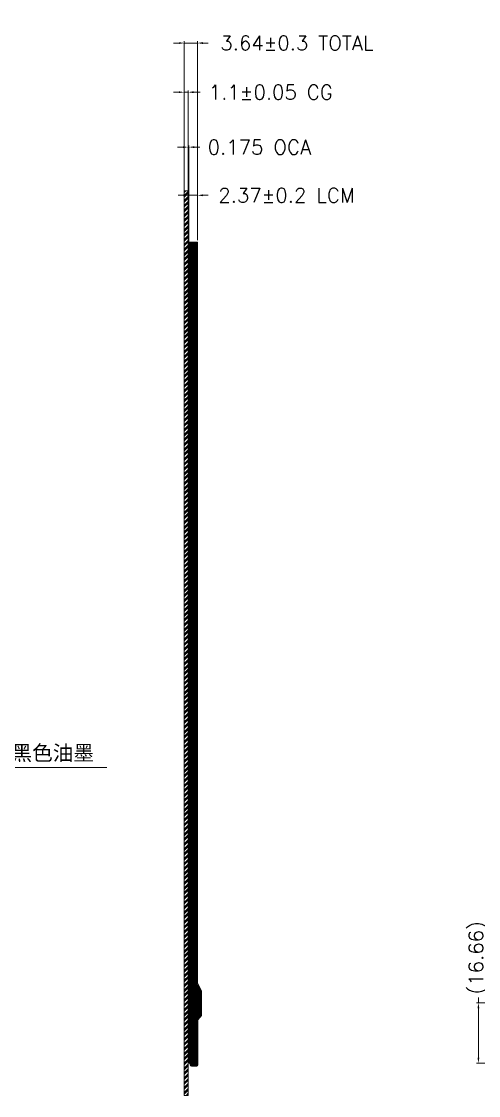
# Model space of a CAD drawing. Header units: millimetres. Extents: x 964 to 1969, y -17351 to -16641.
# Drawn here: x 1477.7 to 1604.1, y -17087.4 to -16790.5 of the extents above; entities that cross this region are included whole.
import ezdxf

# ---------------------------------------------------------------- set-up
doc = ezdxf.new("R2010")
doc.units = ezdxf.units.MM
doc.header["$PDMODE"] = 35
doc.layers.get('0').update_dxf_attribs({"lineweight": 20})
doc.layers.add('DIM（标注）', color=3, linetype='Continuous', lineweight=9)
doc.styles.add('ROMANS', font='ROMANS.shx')
doc.styles.add('宋体', font='SimSun.ttf')
doc.dimstyles.new('DIM', dxfattribs={"dimtxt": 2, "dimasz": 1.5, "dimexe": 0.5, "dimexo": 0.5, "dimgap": 0.5, "dimtad": 0, "dimzin": 9, "dimdsep": 46, "dimtxsty": 'ROMANS', "dimcen": 0, "dimclrd": 3, "dimclre": 3, "dimclrt": 2, "dimadec": 0, "dimazin": 0, "dimtp": 0.01, "dimtm": 0.01, "dimtfac": 0.8, "dimtmove": 0, "dimatfit": 3, "dimfxl": 1, "dimtolj": 1, "dimlwd": 18, "dimlwe": 18, "dimarcsym": 0})
pattern_1 = [(45, (-2259.55857, 1078.8133), (-0.1122532015, 0.1122532015), []), (135, (-2259.55857, 1078.8133), (-0.1122532015, -0.1122532015), [])]

# ---------------------------------------------------------------- blocks, each defined once
blk = doc.blocks.new('AFWE2332123')
h = blk.add_hatch()
h.set_pattern_fill('ANSI37', scale=0.05, style=0)
h.set_pattern_definition(pattern_1)
h.paths.add_polyline_path([(406.78, 1707.16), (407.38, 1707.16), (407.38, 1707.66), (405.91, 1707.66), (405.91, 1707.96), (405.41, 1707.96), (405.41, 1707.29), (406.39, 1707.29), (406.39, 1706.79), (406.6, 1706.79), (406.6, 1706.29), (406.78, 1706.29)])
h = blk.add_hatch()
h.set_pattern_fill('ANSI37', scale=0.05, style=0)
h.set_pattern_definition(pattern_1)
h.paths.add_polyline_path([(406.78, 1487.01), (406.6, 1487.01), (406.6, 1486.31), (406.39, 1486.31), (406.26, 1486.31), (406.26, 1481.81), (405.41, 1481.81), (405.41, 1481.06), (405.91, 1481.06), (405.91, 1481.36), (407.38, 1481.36), (407.38, 1482.06), (406.78, 1482.06), (406.6, 1482.06), (406.6, 1484.26), (406.68, 1484.26), (406.78, 1484.26)])
at = {"color": 7}
for p, q in [((405.41, 1707.96), (405.41, 1481.06)), ((405.91, 1707.96), (405.41, 1707.96)), ((406.39, 1707.29), (405.41, 1707.29)), ((405.91, 1707.96), (405.91, 1707.66)), ((407.38, 1707.66), (405.91, 1707.66)), ((406.39, 1706.29), (406.39, 1707.29)), ((406.51, 1707.96), (406.91, 1707.96)), ((406.51, 1707.96), (406.51, 1707.66)), ((407.38, 1707.16), (406.78, 1707.16)), ((406.78, 1707.16), (406.78, 1487.81)), ((407.38, 1707.66), (406.91, 1707.96)), ((407.38, 1707.66), (407.38, 1481.36)), ((406.6, 1706.79), (406.39, 1706.79)), ((406.39, 1706.29), (406.39, 1486.31)), ((406.6, 1706.29), (406.39, 1706.29)), ((406.6, 1706.79), (406.6, 1486.31)), ((406.78, 1706.29), (406.6, 1706.29)), ((406.78, 1487.81), (406.78, 1484.26)), ((406.26, 1486.31), (406.26, 1481.81)), ((406.39, 1486.31), (406.26, 1486.31)), ((406.39, 1486.31), (406.6, 1486.31)), ((406.68, 1487.01), (406.6, 1487.01)), ((406.78, 1487.01), (406.6, 1487.01)), ((406.6, 1484.26), (406.6, 1482.06)), ((406.6, 1484.26), (406.68, 1484.26)), ((406.68, 1484.26), (406.78, 1484.26)), ((406.26, 1481.81), (405.41, 1481.81)), ((405.91, 1481.06), (405.91, 1481.36)), ((407.38, 1481.36), (405.91, 1481.36)), ((406.51, 1481.06), (406.51, 1481.36)), ((406.78, 1482.06), (406.6, 1482.06)), ((407.38, 1482.06), (406.78, 1482.06)), ((407.38, 1481.36), (406.91, 1481.06)), ((405.91, 1481.06), (405.41, 1481.06)), ((406.51, 1481.06), (406.91, 1481.06))]:
    blk.add_line(p, q, dxfattribs=at)
blk = doc.blocks.new('*u10')
h = blk.add_hatch()
h.set_pattern_fill('ANSI37', color=6, scale=0.05, style=0)
h.set_pattern_definition([(45, (-2666.71259, -216.56318), (-0.1122532015, 0.1122532015), []), (135, (-2666.71259, -216.56318), (-0.1122532015, -0.1122532015), [])])
edge = h.paths.add_edge_path()
edge.add_line((0.45, 0), (-0.05, 0))
edge.add_line((-0.05, 0), (-0.05, -0.2))
edge.add_line((-0.05, -0.2), (1.82, -0.2))
edge.add_line((1.82, -0.2), (1.82, -226.7))
edge.add_line((1.82, -226.7), (0.37, -226.7))
edge.add_line((0.37, -226.7), (-0.05, -226.7))
edge.add_line((-0.05, -226.7), (-0.05, -226.9))
edge.add_line((-0.05, -226.9), (0.37, -226.9))
edge.add_line((0.37, -226.9), (1.82, -226.9))
edge.add_arc((1.82, -226.7), 0.2, 270, 360)
edge.add_line((2.02, -226.7), (2.02, -0.2))
edge.add_arc((1.82, -0.2), 0.2, 0, 90)
edge.add_line((1.82, 0), (0.45, 0))
at = {"color": 6}
for p, q in [((-0.05, -0.2), (-0.05, 0)), ((0.45, 0), (-0.05, 0)), ((0.45, 0), (0.45, -0.2)), ((1.82, 0), (0.45, 0)), ((1.82, -0.2), (-0.05, -0.2)), ((1.82, -0.2), (1.82, -226.7)), ((2.02, -0.2), (2.02, -226.7)), ((-0.05, -226.7), (-0.05, -226.9)), ((0.37, -226.7), (-0.05, -226.7)), ((0.37, -226.9), (-0.05, -226.9)), ((1.82, -226.7), (0.37, -226.7)), ((1.82, -226.9), (0.37, -226.9)), ((0.45, -226.9), (0.45, -226.7))]:
    blk.add_line(p, q, dxfattribs=at)
for centre, start, end in [((1.82, -0.2), 0, 90), ((1.82, -226.7), 270, 0)]:
    blk.add_arc(centre, 0.2, start, end, dxfattribs=at)
blk = doc.blocks.new('*D32')
at = {"color": 3, "linetype": 'Continuous', "lineweight": 18, "transparency": 16777216}
for p, q in [((1522.51, -16838.56), (1521.01, -16838.56)), ((1524.01, -16852.65), (1524.01, -16838.06)), ((1524.01, -16838.56), (1526.37, -16838.56)), ((1526.37, -16850.97), (1526.37, -16838.06)), ((1527.87, -16838.56), (1529.37, -16838.56))]:
    blk.add_line(p, q, dxfattribs=at)
at = {"color": 3, "lineweight": 5, "transparency": 16777216}
for points in [[(1522.51, -16838.31), (1522.51, -16838.81), (1524.01, -16838.56)], [(1527.87, -16838.31), (1527.87, -16838.81), (1526.37, -16838.56)]]:
    blk.add_solid(points, dxfattribs=at)
at = {"layer": 'Defpoints', "color": 0, "lineweight": 5, "transparency": 16777216}
for p in [(1526.37, -16838.56), (1526.37, -16851.47), (1524.01, -16853.15)]:
    blk.add_point(p, dxfattribs=at)
at = {"color": 2, "lineweight": 5, "transparency": 16777216, "insert": (1551.01, -16838.56), "char_height": 4, "attachment_point": 5, "style": 'ROMANS'}
blk.add_mtext('\\A1;2.37%%P0.2 LCM', dxfattribs=at)
blk = doc.blocks.new('*D34')
at = {"color": 3, "linetype": 'Continuous', "lineweight": 18, "transparency": 16777216}
for p, q in [((1652.77, -17061.77), (1603.55, -17061.77)), ((1604.05, -17061.77), (1604.05, -17060.27)), ((1604.05, -17076.93), (1604.05, -17063.27)), ((1614.88, -17078.43), (1603.55, -17078.43))]:
    blk.add_line(p, q, dxfattribs=at)
at = {"color": 3, "lineweight": 5, "transparency": 16777216}
for points in [[(1603.8, -17063.27), (1604.3, -17063.27), (1604.05, -17061.77)], [(1603.8, -17076.93), (1604.3, -17076.93), (1604.05, -17078.43)]]:
    blk.add_solid(points, dxfattribs=at)
at = {"layer": 'Defpoints', "color": 0, "lineweight": 5, "transparency": 16777216}
for p in [(1653.27, -17061.77), (1604.05, -17078.43), (1615.38, -17078.43)]:
    blk.add_point(p, dxfattribs=at)
at = {"color": 2, "lineweight": 5, "transparency": 16777216, "insert": (1604.05, -17049.29), "char_height": 4, "attachment_point": 5, "rotation": 90, "style": 'ROMANS'}
blk.add_mtext('\\A1;(16.66)', dxfattribs=at)
blk = doc.blocks.new('*D29')
at = {"color": 3, "lineweight": 18, "transparency": 16777216}
blk.add_line((1523.83, -16842.88), (1523.83, -16824.75), dxfattribs=at)
at = {"color": 3, "linetype": 'Continuous', "lineweight": 18, "transparency": 16777216}
for p, q in [((1524.01, -16850.97), (1524.01, -16824.75)), ((1522.33, -16825.25), (1520.83, -16825.25)), ((1523.83, -16825.25), (1524.01, -16825.25)), ((1525.51, -16825.25), (1527.01, -16825.25))]:
    blk.add_line(p, q, dxfattribs=at)
at = {"color": 3, "lineweight": 5, "transparency": 16777216}
for points in [[(1522.33, -16825), (1522.33, -16825.5), (1523.83, -16825.25)], [(1525.51, -16825), (1525.51, -16825.5), (1524.01, -16825.25)]]:
    blk.add_solid(points, dxfattribs=at)
at = {"layer": 'Defpoints', "color": 0, "lineweight": 5, "transparency": 16777216}
for p in [(1524.01, -16825.25), (1523.83, -16843.38), (1524.01, -16851.47)]:
    blk.add_point(p, dxfattribs=at)
at = {"color": 2, "transparency": 16777216, "insert": (1543.51, -16825.25), "char_height": 4, "attachment_point": 5, "style": 'ROMANS'}
blk.add_mtext('\\A1;0.175 OCA', dxfattribs=at)
blk = doc.blocks.new('*D37')
at = {"color": 3, "lineweight": 18, "transparency": 16777216}
blk.add_line((1522.73, -16836.86), (1522.73, -16809.56), dxfattribs=at)
at = {"color": 3, "linetype": 'Continuous', "lineweight": 18, "transparency": 16777216}
for p, q in [((1523.83, -16836.86), (1523.83, -16809.56)), ((1521.23, -16810.06), (1519.73, -16810.06)), ((1522.73, -16810.06), (1523.83, -16810.06)), ((1525.33, -16810.06), (1527.12, -16810.06))]:
    blk.add_line(p, q, dxfattribs=at)
at = {"color": 3, "lineweight": 5, "transparency": 16777216}
for points in [[(1521.23, -16809.81), (1521.23, -16810.31), (1522.73, -16810.06)], [(1525.33, -16809.81), (1525.33, -16810.31), (1523.83, -16810.06)]]:
    blk.add_solid(points, dxfattribs=at)
at = {"layer": 'Defpoints', "color": 0, "lineweight": 5, "transparency": 16777216}
for p in [(1523.83, -16810.06), (1522.73, -16837.36), (1523.83, -16837.36)]:
    blk.add_point(p, dxfattribs=at)
at = {"color": 2, "transparency": 16777216, "insert": (1546.66, -16810.06), "char_height": 4, "attachment_point": 5, "style": 'ROMANS'}
blk.add_mtext('\\A1;1.1%%P0.05 CG', dxfattribs=at)
blk = doc.blocks.new('*D38')
at = {"color": 3, "linetype": 'Continuous', "lineweight": 18, "transparency": 16777216}
for p, q in [((1521.23, -16796.48), (1519.73, -16796.48)), ((1522.73, -16796.48), (1526.37, -16796.48)), ((1526.37, -16850.97), (1526.37, -16795.98)), ((1527.87, -16796.48), (1529.37, -16796.48))]:
    blk.add_line(p, q, dxfattribs=at)
at = {"color": 3, "lineweight": 18, "transparency": 16777216}
blk.add_line((1522.73, -16839.28), (1522.73, -16795.98), dxfattribs=at)
at = {"color": 3, "lineweight": 5, "transparency": 16777216}
for points in [[(1521.23, -16796.23), (1521.23, -16796.73), (1522.73, -16796.48)], [(1527.87, -16796.23), (1527.87, -16796.73), (1526.37, -16796.48)]]:
    blk.add_solid(points, dxfattribs=at)
at = {"layer": 'Defpoints', "color": 0, "lineweight": 5, "transparency": 16777216}
for p in [(1526.37, -16796.48), (1522.73, -16839.78), (1526.37, -16851.47)]:
    blk.add_point(p, dxfattribs=at)
at = {"color": 2, "transparency": 16777216, "insert": (1553.87, -16796.48), "char_height": 4, "attachment_point": 5, "style": 'ROMANS'}
blk.add_mtext('\\A1;3.64%%P0.3 TOTAL', dxfattribs=at)

msp = doc.modelspace()

# ---------------------------------------------------------------- hatches: boundary and pattern name
h = msp.add_hatch()
h.set_pattern_fill('ANSI32', color=8, scale=0.1)
h.set_pattern_definition([(45, (-467.3775, 49.9896), (-0.67351921, 0.67351921), []), (45, (-466.9285, 49.9896), (-0.67351921, 0.67351921), [])])
h.paths.add_polyline_path([(1523.831, -16837.358), (1522.731, -16837.358), (1522.731, -17087.358), (1523.831, -17087.358)])
at = {"lineweight": 5}
h = msp.add_hatch(dxfattribs=at)
h.set_pattern_fill('ANSI31', color=5, scale=0.1)
h.set_pattern_definition([(45, (-2892.00684, -728.9504), (-0.224506403, 0.224506403), [])])
h.paths.add_polyline_path([(1524.041, -17078.427), (1526.371, -17078.427), (1526.371, -16851.47), (1524.041, -16851.47)])
h = msp.add_hatch(dxfattribs=at)
h.set_pattern_fill('ANSI31', color=5, scale=0.1)
h.set_pattern_definition([(45, (-2827.97083, -728.9204), (-0.224506403, 0.224506403), [])])
h.paths.add_polyline_path([(1527.491, -17058.391), (1526.371, -17056.177), (1526.371, -16851.47), (1524.041, -16851.47), (1524.041, -17078.427), (1524.276, -17078.427), (1524.378, -17078.969, 0.3538137), (1524.701, -17079.23), (1526.161, -17079.23, 0.4142136), (1526.491, -17078.9), (1526.491, -17066.473), (1527.491, -17065.27)])

# ---------------------------------------------------------------- linework, layer by layer
at = {"color": 6}
for p, q in [((1524.006, -16853.15), (1523.831, -16853.15)), ((1523.831, -16853.15), (1523.831, -17073.55)), ((1524.006, -17073.55), (1523.831, -17073.55))]:
    msp.add_line(p, q, dxfattribs=at)
at = {"color": 30, "lineweight": 5}
for p, q in [((1526.341, -17058.425), (1526.341, -17078.78)), ((1526.461, -17058.425), (1526.461, -17078.9)), ((1524.401, -17076.875), (1524.521, -17076.875)), ((1524.401, -17078.9), (1524.401, -17076.875)), ((1524.521, -17078.78), (1524.521, -17076.875)), ((1524.701, -17079.2), (1526.161, -17079.2)), ((1524.821, -17079.08), (1526.041, -17079.08))]:
    msp.add_line(p, q, dxfattribs=at)
at = {"color": 8, "lineweight": 5}
msp.add_line((1524.701, -17079.23), (1526.161, -17079.23), dxfattribs=at)
at = {"color": 8}
msp.add_lwpolyline([(1522.731, -17087.358), (1523.831, -17087.358), (1523.831, -16837.358), (1522.731, -16837.358)], close=True, dxfattribs=at)
at = {"color": 5, "lineweight": 5}
msp.add_lwpolyline([(1526.491, -17078.9), (1526.491, -17066.473), (1527.491, -17065.27), (1527.491, -17058.391), (1526.371, -17056.177), (1526.371, -16851.47), (1524.041, -16851.47), (1524.041, -17078.427), (1524.276, -17078.427), (1524.375, -17078.953)], dxfattribs=at)
at = {"color": 2, "lineweight": 5}
for points in [[(1524.006, -16853.15), (1524.121, -16853.15), (1524.121, -17073.55), (1524.006, -17073.55)], [(1524.921, -16853.15), (1525.051, -16853.15), (1525.051, -17073.55), (1524.921, -17073.55)]]:
    msp.add_lwpolyline(points, close=True, dxfattribs=at)
at = {"color": 4, "lineweight": 5}
for points in [[(1524.121, -16852.27), (1524.521, -16852.27), (1524.521, -17074.446), (1524.121, -17074.446)], [(1524.521, -17077.446), (1524.921, -17077.446), (1524.921, -16852.27), (1524.521, -16852.27)], [(1526.461, -17058.425), (1527.461, -17058.425), (1527.461, -17065.27), (1526.461, -17065.27)]]:
    msp.add_lwpolyline(points, close=True, dxfattribs=at)
at = {"lineweight": 5}
msp.add_lwpolyline([(1524.121, -17074.919), (1524.521, -17074.919), (1524.521, -17076.119), (1524.121, -17076.119)], close=True, dxfattribs=at)
at = {"color": 8, "lineweight": 5}
for centre, start, end in [((1524.701, -17078.9), 189.29506, 270), ((1526.161, -17078.9), 270, 360)]:
    msp.add_arc(centre, 0.33, start, end, dxfattribs=at)
at = {"color": 30, "lineweight": 5}
for centre, start, end in [((1524.701, -17078.9), 180, 270), ((1524.821, -17078.78), 180, 270), ((1526.041, -17078.78), 270, 360), ((1526.161, -17078.9), 270, 360)]:
    msp.add_arc(centre, 0.3, start, end, dxfattribs=at)

# ---------------------------------------------------------------- block references
at = {"lineweight": 5}
msp.add_blockref('*u10', (1524.317, -16851.5), dxfattribs=at)
at = {"layer": 'DIM（标注）', "color": 7}
msp.add_blockref('AFWE2332123', (1118.662, -18559.457), dxfattribs=at)

# ---------------------------------------------------------------- texts
at = {"insert": (1446.46, -16990.576), "char_height": 4.18026, "attachment_point": 1, "style": '宋体'}
msp.add_mtext_dynamic_manual_height_columns('{\\C7;VA区以外印黑色油墨}', width=55.09038, gutter_width=15, heights=[0], dxfattribs=at)

# ---------------------------------------------------------------- dimensions: what is measured, and where the dimension line sits
at = {"color": 5}
dim = msp.add_linear_dim(base=(1526.371, -16796.483), p1=(1522.731, -16839.78), p2=(1526.371, -16851.47), text='<>%%P0.3 TOTAL', dimstyle='DIM', override={"dimtxt": 4, "dimfxl": 0.8}, dxfattribs=at)
dim.commit()
dim.dimension.update_dxf_attribs({"geometry": '*D38', "text_midpoint": (1553.871, -16796.483)})
at = {"color": 251, "true_color": 0x636466}
for base, p1, p2, text, picture, middle in [((1523.831, -16810.062), (1522.731, -16837.358), (1523.831, -16837.358), '<>%%P0.05 CG', '*D37', (1546.664, -16810.062)), ((1524.006, -16825.25), (1523.831, -16843.383), (1524.006, -16851.47), '0.175 OCA', '*D29', (1543.506, -16825.25))]:
    dim = msp.add_linear_dim(base=base, p1=p1, p2=p2, text=text, dimstyle='DIM', override={"dimtxt": 4, "dimfxl": 0.8}, dxfattribs=at)
    dim.commit()
    dim.dimension.update_dxf_attribs({"geometry": picture, "text_midpoint": middle, "dimtype": 128})
at = {"color": 5, "lineweight": 5}
dim = msp.add_linear_dim(base=(1526.370810848, -16838.557711138), p1=(1524.005810848, -16853.149944246), p2=(1526.370810848, -16851.469944246), text='<>%%P0.2 LCM', dimstyle='DIM', override={"dimtxt": 4, "dimfxl": 1.25}, dxfattribs=at)
dim.commit()
dim.dimension.update_dxf_attribs({"geometry": '*D32', "text_midpoint": (1551.013667991, -16838.557711138)})
at = {"lineweight": 5}
dim = msp.add_linear_dim(base=(1604.052, -17078.43), p1=(1653.271, -17061.77), p2=(1615.381, -17078.43), angle=90, text='(<>)', dimstyle='DIM', override={"dimtxt": 4, "dimfxl": 1.25}, dxfattribs=at)
dim.commit()
dim.dimension.update_dxf_attribs({"geometry": '*D34', "text_midpoint": (1604.052, -17049.294), "dimtype": 128})

# ---------------------------------------------------------------- leaders
at = {"color": 251, "true_color": 0x636466}
msp.add_leader([(1439.84, -16996.683), (1501.285, -16996.683)], dimstyle='DIM', override={"dimtxt": 4, "dimgap": 0.5, "dimtad": 0, "dimfxl": 0.8}, dxfattribs=at)

doc.saveas('drawing.dxf')
